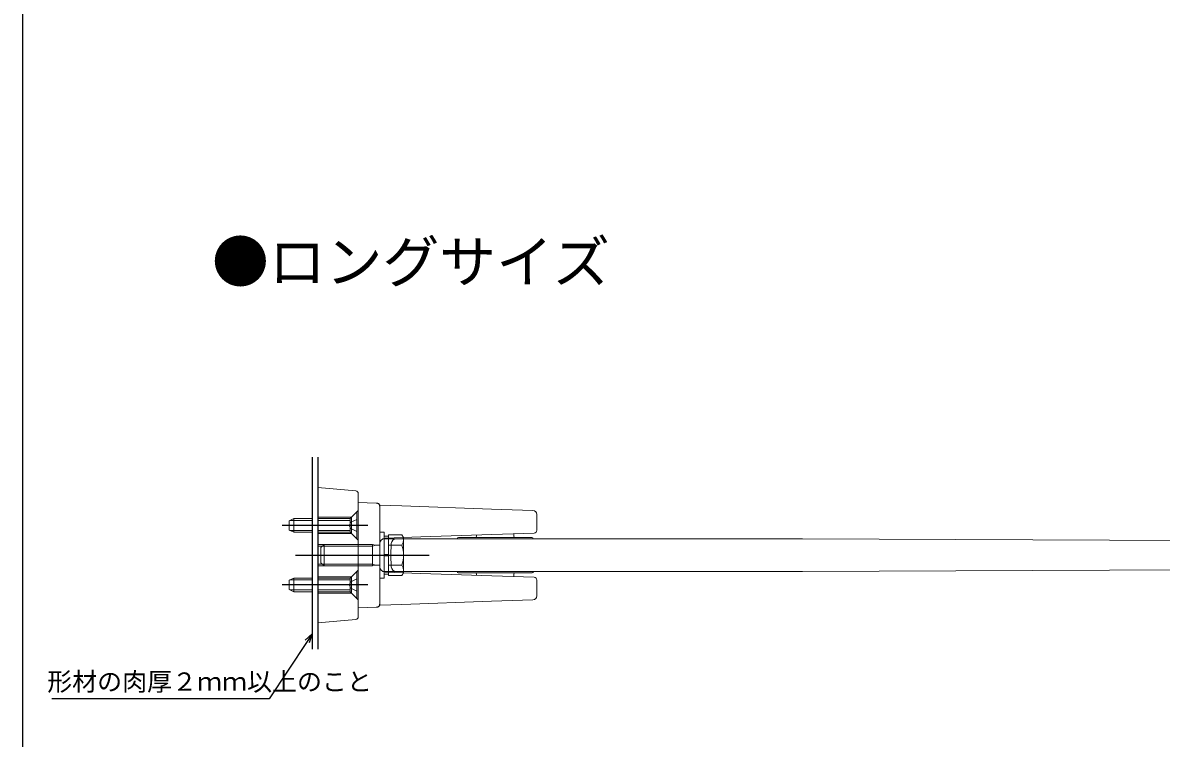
# Model space of a CAD drawing. Units: millimetres, scale not verified. Extents: x -693 to 693, y -1120 to 1122.
# Drawn here: x -693 to -272.3, y -824 to -559.4 of the extents above; entities that cross this region are included whole.
import ezdxf
from ezdxf.enums import TextEntityAlignment as Align

# ---------------------------------------------------------------- set-up
doc = ezdxf.new("R2010")
doc.units = ezdxf.units.MM
doc.header["$LTSCALE"] = 4
for name, color, linetype in [('0-1_USER1', 3, 'Continuous'), ('0-3_YKK_12', 2, 'Continuous'), ('0-5_YKK_D', 6, 'Continuous'), ('0-6_YKK_ZWAK', 7, 'Continuous')]:
    doc.layers.add(name, color=color, linetype=linetype)
doc.layers.add('0-4_YKK_13', color=4, linetype='Continuous', lineweight=18)
doc.styles.add('ＭＳ ゴシック', font='')
doc.styles.get('ＭＳ ゴシック').set_extended_font_data('MS Gothic')

msp = doc.modelspace()

# ---------------------------------------------------------------- linework, layer by layer
at = {"layer": '0-3_YKK_12'}
for p, q in [((-586.005, -720.106), (-586.005, -791.019)), ((-584.005, -720.106), (-584.005, -791.019)), ((-565.505, -745.296), (-597.123, -745.296)), ((-592.26, -756.296), (-542.85, -756.296)), ((-565.505, -767.296), (-597.123, -767.296))]:
    msp.add_line(p, q, dxfattribs=at)
at = {"layer": '0-4_YKK_13'}
for p, q in [((-584.005, -781.296), (-584.005, -731.296)), ((-584.005, -731.296), (-569.918, -732.529)), ((-569.005, -733.525), (-569.005, -779.068)), ((-569.005, -739.796), (-571.505, -742.296)), ((-569.505, -740.296), (-569.505, -750.296)), ((-569.005, -736.796), (-562.453, -737.025)), ((-569.005, -741.793), (-569.005, -736.796)), ((-561.005, -737.796), (-552.95, -738.078)), ((-561.005, -738.524), (-561.005, -737.842)), ((-561.005, -738.524), (-561.005, -742.022)), ((-552.95, -738.078), (-519.74, -739.237)), ((-519.74, -739.237), (-504.453, -739.771)), ((-592.805, -742.796), (-594.505, -743.596)), ((-594.505, -746.996), (-594.505, -743.596)), ((-594.195, -743.451), (-586.005, -743.451)), ((-592.805, -742.796), (-586.005, -742.796)), ((-592.805, -742.796), (-592.805, -747.796)), ((-571.505, -742.296), (-584.005, -742.296)), ((-584.005, -742.796), (-572.005, -742.796)), ((-584.005, -743.451), (-572.005, -743.451)), ((-571.505, -742.296), (-571.505, -748.296)), ((-569.005, -741.793), (-569.005, -770.799)), ((-561.005, -742.022), (-561.005, -770.571)), ((-503.005, -741.27), (-503.005, -747.105)), ((-592.805, -747.796), (-594.505, -746.996)), ((-594.195, -747.142), (-586.005, -747.142)), ((-586.005, -747.796), (-592.805, -747.796)), ((-584.005, -747.142), (-572.005, -747.142)), ((-572.005, -747.796), (-584.005, -747.796)), ((-571.505, -748.296), (-584.005, -748.296)), ((-569.505, -750.296), (-572.005, -747.796)), ((-569.005, -750.796), (-571.505, -748.296)), ((-557.805, -748.791), (-552.886, -748.791)), ((-557.805, -748.791), (-557.805, -763.802)), ((-552.305, -749.796), (-552.886, -748.791)), ((-519.671, -748.653), (-545.891, -749.569)), ((-525.268, -749.314), (-525.252, -748.848)), ((-503.97, -748.105), (-519.671, -748.653)), ((-511.502, -749.314), (-511.535, -748.369)), ((-584.005, -752.296), (-569.005, -752.296)), ((-584.005, -752.944), (-569.005, -752.944)), ((-582.805, -753.496), (-581.605, -752.296)), ((-582.253, -752.944), (-563.705, -752.944)), ((-581.605, -752.296), (-563.705, -752.296)), ((-581.605, -760.296), (-581.605, -752.296)), ((-563.705, -760.296), (-563.705, -752.296)), ((-563.705, -752.296), (-562.583, -752.62)), ((-562.583, -752.62), (-563.705, -752.944)), ((-561.005, -752.62), (-562.583, -752.62)), ((-541.234, -750.296), (-560.006, -750.296)), ((-559.405, -749.246), (-557.805, -749.246)), ((-545.891, -749.569), (-559.075, -750.029)), ((-557.805, -752.296), (-557.805, -760.296)), ((-557.805, -752.544), (-552.886, -752.544)), ((-556.806, -752.034), (-556.954, -756.296)), ((-552.305, -749.796), (-552.305, -762.796)), ((-534.522, -750.296), (-541.234, -750.296)), ((-502.607, -750.296), (-534.522, -750.296)), ((-532.458, -750.21), (-532.473, -750.296)), ((-504.804, -749.796), (-531.965, -749.796)), ((-504.312, -750.21), (-504.297, -750.296)), ((-487.51, -750.296), (-502.607, -750.296)), ((-404.885, -750.296), (-487.51, -750.296)), ((87.501, -752.445), (-404.885, -750.296)), ((-582.805, -759.096), (-582.805, -753.496)), ((-569.005, -756.296), (-569.005, -756.202)), ((-557.805, -756.046), (-559.405, -756.046)), ((-557.805, -756.546), (-559.405, -756.546)), ((-556.806, -760.559), (-556.954, -756.296)), ((-584.005, -759.648), (-569.005, -759.648)), ((-569.005, -760.296), (-584.005, -760.296)), ((-582.805, -759.096), (-581.605, -760.296)), ((-582.253, -759.648), (-563.705, -759.648)), ((-563.705, -760.296), (-581.605, -760.296)), ((-562.583, -759.972), (-563.705, -759.648)), ((-562.583, -759.972), (-563.705, -760.296)), ((-561.005, -759.972), (-562.583, -759.972)), ((-557.805, -760.049), (-552.886, -760.049)), ((-404.885, -762.296), (87.501, -760.148)), ((-592.805, -764.796), (-594.505, -765.596)), ((-594.505, -765.596), (-594.505, -768.996)), ((-594.195, -765.451), (-586.005, -765.451)), ((-592.805, -769.796), (-592.805, -764.796)), ((-586.005, -764.796), (-592.805, -764.796)), ((-571.505, -764.296), (-584.005, -764.296)), ((-572.005, -764.796), (-584.005, -764.796)), ((-584.005, -765.451), (-572.005, -765.451)), ((-569.505, -762.296), (-572.005, -764.796)), ((-569.005, -761.796), (-571.505, -764.296)), ((-571.505, -764.296), (-571.505, -770.296)), ((-569.505, -772.296), (-569.505, -762.296)), ((-560.006, -762.296), (-535.702, -762.296)), ((-557.805, -763.346), (-559.405, -763.346)), ((-559.075, -762.564), (-545.891, -763.024)), ((-557.805, -763.802), (-552.886, -763.802)), ((-552.305, -762.796), (-552.886, -763.802)), ((-545.891, -763.024), (-519.671, -763.94)), ((-535.698, -762.296), (-534.522, -762.296)), ((-534.522, -762.296), (-502.607, -762.296)), ((-532.035, -762.796), (-504.735, -762.796)), ((-525.268, -763.279), (-525.252, -763.745)), ((-519.671, -763.94), (-503.97, -764.488)), ((-511.502, -763.279), (-511.535, -764.224)), ((-504.203, -762.296), (-504.265, -762.467)), ((-503.005, -765.488), (-503.005, -771.322)), ((-502.607, -762.296), (-487.51, -762.296)), ((-487.51, -762.296), (-404.885, -762.296)), ((-592.805, -769.796), (-594.505, -768.996)), ((-594.195, -769.142), (-586.005, -769.142)), ((-592.805, -769.796), (-586.005, -769.796)), ((-584.005, -769.142), (-572.005, -769.142)), ((-584.005, -769.796), (-572.005, -769.796)), ((-571.505, -770.296), (-584.005, -770.296)), ((-569.005, -772.796), (-571.505, -770.296)), ((-569.005, -775.796), (-569.005, -770.799)), ((-561.005, -770.571), (-561.005, -774.069)), ((-561.005, -774.775), (-561.005, -774.069)), ((-519.74, -773.355), (-552.95, -774.515)), ((-504.453, -772.822), (-519.74, -773.355)), ((-562.453, -775.568), (-569.005, -775.796)), ((-552.95, -774.515), (-561.005, -774.796)), ((-584.005, -781.296), (-569.918, -780.064))]:
    msp.add_line(p, q, dxfattribs=at)
for points in [[(-569.505, -740.296), (-572.005, -742.796), (-572.005, -747.796)], [(-562.29, -737.031), (-562.164, -737.039), (-561.957, -737.076), (-561.757, -737.141), (-561.568, -737.234), (-561.394, -737.353), (-561.238, -737.494), (-561.104, -737.656), (-560.994, -737.835)], [(-569.505, -743.046), (-571.771, -744.151), (-572.379, -745.296)], [(-569.505, -747.546), (-571.771, -746.441), (-572.379, -745.296)], [(-569.505, -765.046), (-571.771, -766.151), (-572.379, -767.296)], [(-569.505, -772.296), (-572.005, -769.796), (-572.005, -764.796)], [(-569.505, -769.546), (-571.771, -768.441), (-572.379, -767.296)], [(-560.998, -774.779), (-561.108, -774.953), (-561.242, -775.11), (-561.396, -775.247), (-561.568, -775.362), (-561.753, -775.453), (-561.949, -775.517), (-562.152, -775.553), (-562.267, -775.561)]]:
    msp.add_lwpolyline(points, dxfattribs=at)
msp.add_lwpolyline([(-561.005, -764.796), (-561.005, -747.796), (-559.405, -747.796), (-559.405, -764.796)], close=True, dxfattribs=at)
for centre, radius, start, end in [((-570.005, -733.525), 1, 0, 85), ((-562.505, -738.524), 1.5, 0, 88), ((-504.505, -741.27), 1.5, 0, 88), ((-555.628, -750.667), 3.323, 325.61575, 34.38425), ((-504.005, -747.105), 1, 272, 0), ((-559.005, -752.028), 2, 92, 180), ((-555.007, -752.096), 1.8, 90, 178), ((-564.724, -756.296), 12.419, 342.41205, 17.58795), ((-531.965, -750.296), 0.5, 90, 170), ((-525.768, -749.296), 0.5, 270, 358), ((-511.002, -749.296), 0.5, 182, 270), ((-504.804, -750.296), 0.5, 10, 90), ((-559.005, -760.565), 2, 180, 268), ((-555.007, -760.496), 1.8, 182, 270), ((-555.628, -761.926), 3.323, 325.61575, 34.38425), ((-531.965, -762.296), 0.5, 190, 270), ((-525.768, -763.296), 0.5, 2, 90), ((-511.002, -763.296), 0.5, 90, 178), ((-504.735, -762.296), 0.5, 270, 340), ((-504.005, -765.488), 1, 0, 88), ((-562.505, -774.069), 1.5, 272, 0), ((-504.505, -771.322), 1.5, 272, 0), ((-562.313, -774.062), 1.5, 272, 290.00447), ((-562.313, -774.062), 1.5, 323.81765, 330.67646), ((-570.005, -779.068), 1, 275, 0)]:
    msp.add_arc(centre, radius, start, end, dxfattribs=at)
at = {"layer": '0-5_YKK_D'}
for points in [[(-586.005, -785.377), (-587.882, -788.212), (-601.949, -809.46), (-682.279, -809.46)], [(-588.642, -787.709), (-586.005, -785.377), (-587.122, -788.715)]]:
    msp.add_lwpolyline(points, dxfattribs=at)
at = {"layer": '0-6_YKK_ZWAK'}
msp.add_lwpolyline([(693, -1119.9), (-693, -1119.9), (-693, 1064.1)], dxfattribs=at)

# ---------------------------------------------------------------- texts
at = {"layer": '0-1_USER1', "style": 'ＭＳ ゴシック'}
msp.add_text('\u3000●ロングサイズ', height=15.4, dxfattribs=at).set_placement((-644.095, -660.121), align=Align.BOTTOM_LEFT)
at = {"layer": '0-5_YKK_D', "style": 'ＭＳ ゴシック'}
msp.add_text('形材の肉厚２ｍｍ以上のこと', height=6.768, dxfattribs=at).set_placement((-683.978, -808.46), align=Align.BOTTOM_LEFT)

doc.saveas('drawing.dxf')
